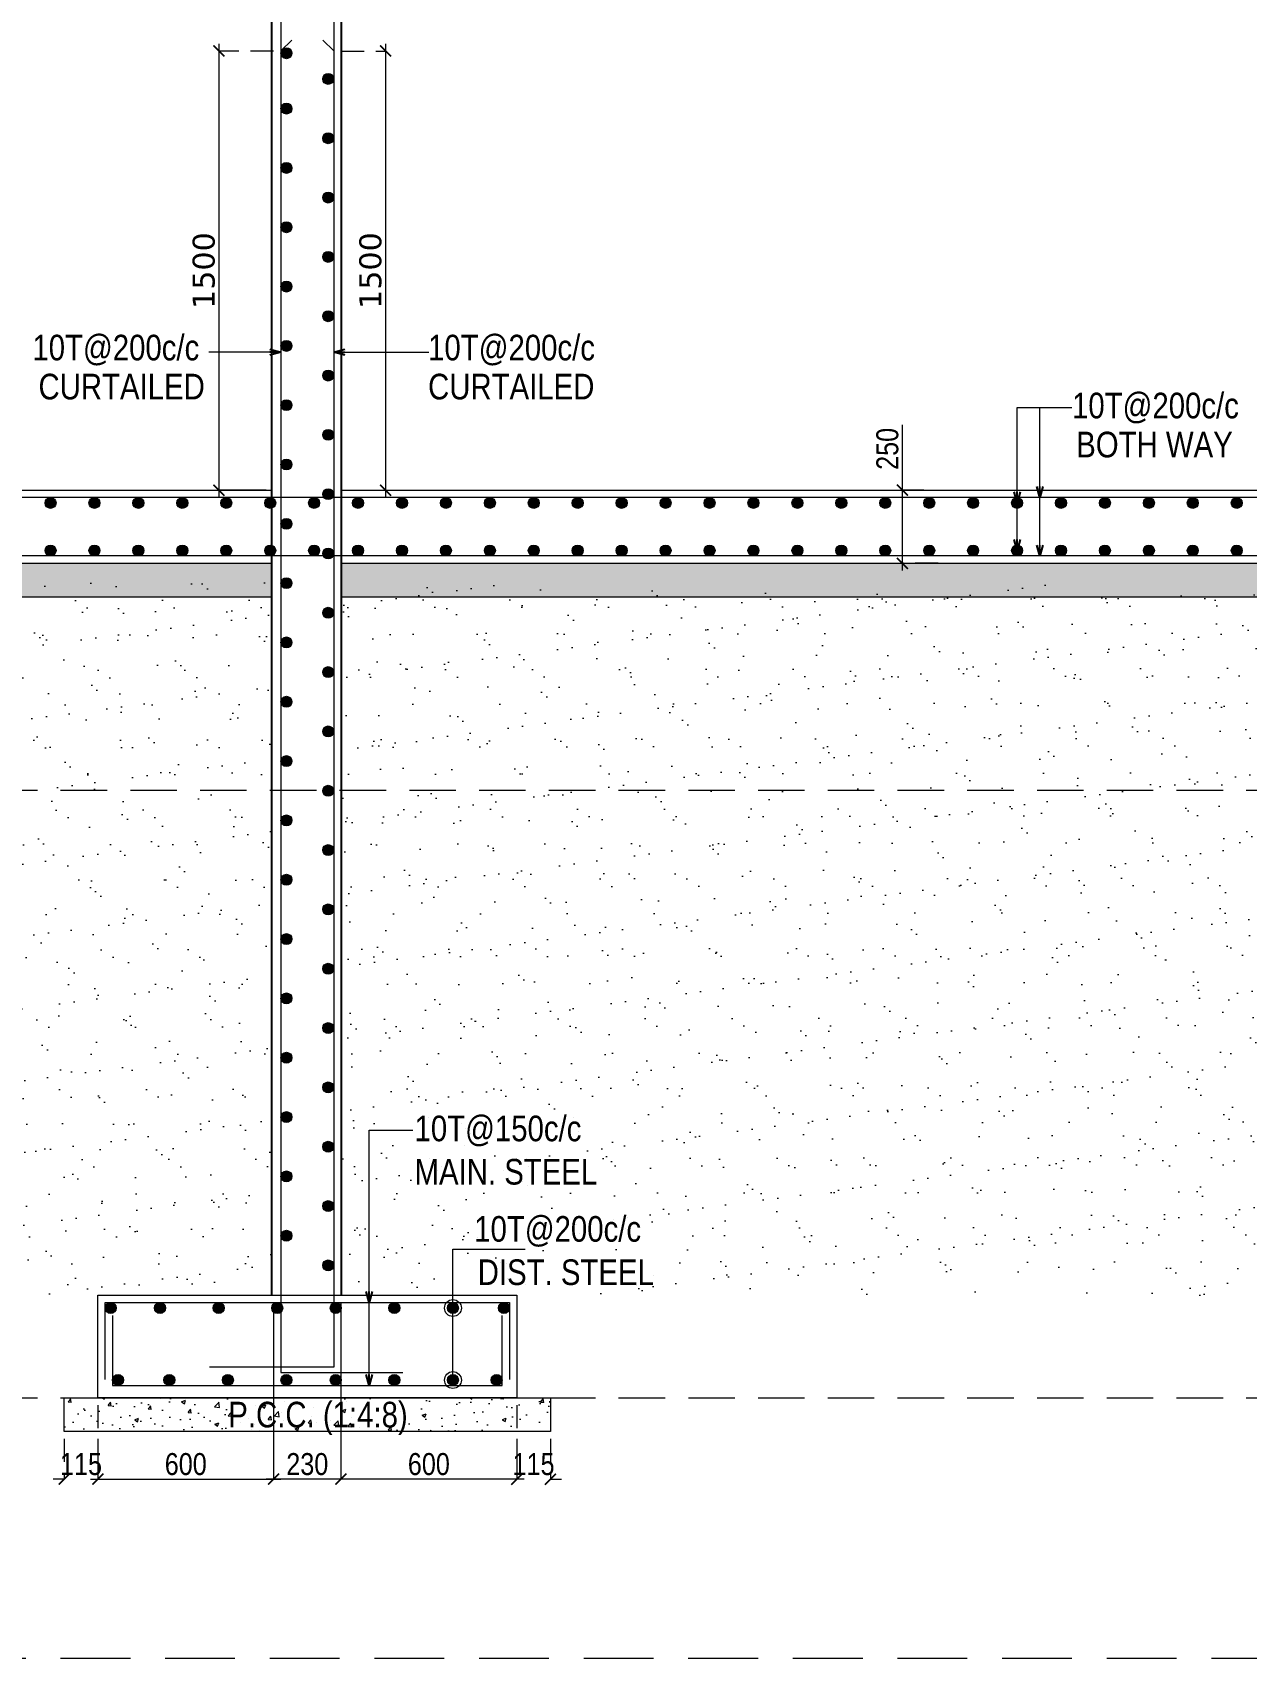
# Model space of a CAD drawing. Header units: millimetres. Extents: x 1112055 to 3390982, y -148532 to 766891.
# Drawn here: x 1827519 to 1844097, y 304644 to 326860 of the extents above; entities that cross this region are included whole.
import ezdxf

# ---------------------------------------------------------------- set-up
doc = ezdxf.new("R2010")
doc.units = ezdxf.units.MM
doc.header["$PDMODE"] = 35
doc.header["$PDSIZE"] = -25
doc.linetypes.add('Hidden', pattern=[9.525, 6.35, -3.175])
for name, color, linetype, lineweight in [('A_Levels', 150, 'Hidden', 13), ('B FINAL COLUMN', 1, 'Continuous', 30), ('B FOOTING', 49, 'Continuous', 20), ('B HATCH', 250, 'Continuous', 0), ('B P.C.C', 251, 'Continuous', 0), ('B STEEL', 34, 'Continuous', 15), ('B STEEL TEXT', 7, 'Continuous', 15), ('B TITLE BLOCK', 250, 'Continuous', 0), ('B-ST DIM', 250, 'Continuous', 18)]:
    doc.layers.add(name, color=color, linetype=linetype, lineweight=lineweight)
doc.styles.add('ARIAL', font='arial.ttf')
doc.styles.add('Q1', font='g13f12d.shx', dxfattribs={"width": 0.8})
doc.styles.add('STYLE2', font='verdana.ttf')
doc.styles.add('SWINC', font='swissc.ttf')
doc.dimstyles.new('BH-STD', dxfattribs={"dimscale": 0, "dimtxt": 230, "dimasz": 125, "dimexe": 0, "dimexo": 100, "dimgap": 50, "dimtad": 1, "dimdec": 0, "dimzin": 1, "dimdsep": 46, "dimtxsty": 'Q1', "dimblk": 'ARCHTICK', "dimcen": 1, "dimdle": 100, "dimclrd": 250, "dimclre": 250, "dimclrt": 256, "dimadec": 0, "dimazin": 0, "dimtfac": 1, "dimtdec": 0, "dimtix": 1, "dimtofl": 0, "dimtmove": 0, "dimatfit": 2, "dimfxl": 1, "dimtolj": 1, "dimtzin": 0, "dimlwd": 9, "dimlwe": 9, "dimarcsym": 0})
doc.dimstyles.new('DIM 1', dxfattribs={"dimscale": 0, "dimtxt": 230, "dimasz": 150, "dimexe": 0.18, "dimexo": 0.0625, "dimgap": 0.5, "dimtad": 1, "dimdec": 0, "dimzin": 0, "dimdsep": 46, "dimtxsty": 'ARIAL', "dimblk": 'OBLIQUE', "dimcen": 6, "dimse1": 1, "dimse2": 1, "dimclrd": 256, "dimclrt": 256, "dimadec": 0, "dimazin": 2, "dimtfac": 0.75, "dimtdec": 0, "dimtix": 1, "dimtofl": 0, "dimtmove": 1, "dimatfit": 3, "dimldrblk": 'OPEN30', "dimfxl": 0.18, "dimfrac": 1, "dimtolj": 1, "dimtzin": 0, "dimlwd": -1, "dimarcsym": 0})
pattern_1 = [(37.5, (159678.04, -211839.16), (-24.00047, 734.11986), [0, -579.12, 0, -647.7, 0, -619.125]), (7.5, (159678, -211839.2), (674.2849, 1075.23765), [0, -312.42, 0, -521.97, 0, -200.025]), (327.5, (159209.4, -211839.16), (1186.48856, 2.15578), [0, -190.5, 0, -685.8, 0, -895.35]), (317.5, (159209.4, -211839.2), (1145.3347, 334.394), [0, -95.25, 0, -449.58, 0, -514.35])]

# ---------------------------------------------------------------- blocks, each defined once
blk = doc.blocks.new('_ArchTick')
at = {"color": 0, "linetype": 'ByBlock', "const_width": 0.15}
blk.add_lwpolyline([(-0.5, -0.5), (0.5, 0.5)], dxfattribs=at)
blk = doc.blocks.new('*D59')
at = {"layer": 'B-ST DIM', "color": 7, "lineweight": 9, "ltscale": 50, "transparency": 16777216}
for p, q in [((1831731, 309507), (1831731, 307094)), ((1834231, 307094), (1831631, 307094))]:
    blk.add_line(p, q, dxfattribs=at)
at = {"layer": 'B-ST DIM', "color": 7, "linetype": 'Hidden', "lineweight": 9, "ltscale": 50, "transparency": 16777216}
blk.add_line((1834131, 308107), (1834131, 307094), dxfattribs=at)
at = {"layer": 'Defpoints', "color": 0, "ltscale": 50, "transparency": 16777216}
for p in [(1831731, 309607), (1834131, 308207), (1831731, 307094)]:
    blk.add_point(p, dxfattribs=at)
at = {"layer": 'B-ST DIM', "color": 7, "lineweight": 9, "ltscale": 50, "transparency": 16777216, "xscale": 150, "yscale": 150, "zscale": 150, "rotation": 180}
blk.add_blockref('_ArchTick', (1831731, 307094), dxfattribs=at)
at = {"layer": 'B-ST DIM', "color": 7, "lineweight": 9, "ltscale": 50, "transparency": 16777216, "xscale": 150, "yscale": 150, "zscale": 150}
blk.add_blockref('_ArchTick', (1834131, 307094), dxfattribs=at)
at = {"layer": 'B-ST DIM', "color": 7, "ltscale": 50, "transparency": 16777216, "insert": (1832931, 307298), "char_height": 300, "attachment_point": 5, "style": 'SWINC'}
blk.add_mtext('\\A1;600', dxfattribs=at)
blk = doc.blocks.new('*D60')
at = {"layer": 'B-ST DIM', "color": 7, "lineweight": 9, "ltscale": 50, "transparency": 16777216}
for p, q in [((1830811, 309507), (1830811, 307094)), ((1831831, 307094), (1830711, 307094))]:
    blk.add_line(p, q, dxfattribs=at)
at = {"layer": 'B-ST DIM', "color": 7, "linetype": 'Hidden', "lineweight": 9, "ltscale": 50, "transparency": 16777216}
blk.add_line((1831731, 309507), (1831731, 307094), dxfattribs=at)
at = {"layer": 'Defpoints', "color": 0, "ltscale": 50, "transparency": 16777216}
for p in [(1830811, 309607), (1831731, 309607), (1830811, 307094)]:
    blk.add_point(p, dxfattribs=at)
at = {"layer": 'B-ST DIM', "color": 7, "lineweight": 9, "ltscale": 50, "transparency": 16777216, "xscale": 150, "yscale": 150, "zscale": 150, "rotation": 180}
blk.add_blockref('_ArchTick', (1830811, 307094), dxfattribs=at)
at = {"layer": 'B-ST DIM', "color": 7, "lineweight": 9, "ltscale": 50, "transparency": 16777216, "xscale": 150, "yscale": 150, "zscale": 150}
blk.add_blockref('_ArchTick', (1831731, 307094), dxfattribs=at)
at = {"layer": 'B-ST DIM', "color": 7, "ltscale": 50, "transparency": 16777216, "insert": (1831271, 307298), "char_height": 300, "attachment_point": 5, "style": 'SWINC'}
blk.add_mtext('\\A1;230', dxfattribs=at)
blk = doc.blocks.new('*D61')
at = {"layer": 'B-ST DIM', "color": 7, "lineweight": 9, "ltscale": 50, "transparency": 16777216}
for p, q in [((1834131, 307647), (1834131, 307094)), ((1834131, 307094), (1833981, 307094)), ((1834591, 307094), (1834741, 307094))]:
    blk.add_line(p, q, dxfattribs=at)
at = {"layer": 'B-ST DIM', "color": 7, "linetype": 'Hidden', "lineweight": 9, "ltscale": 50, "transparency": 16777216}
blk.add_line((1834591, 307647), (1834591, 307094), dxfattribs=at)
at = {"layer": 'Defpoints', "color": 0, "ltscale": 50, "transparency": 16777216}
for p in [(1834131, 307747), (1834591, 307747), (1834131, 307094)]:
    blk.add_point(p, dxfattribs=at)
at = {"layer": 'B-ST DIM', "color": 7, "lineweight": 9, "ltscale": 50, "transparency": 16777216, "xscale": 150, "yscale": 150, "zscale": 150}
blk.add_blockref('_ArchTick', (1834131, 307094), dxfattribs=at)
at = {"layer": 'B-ST DIM', "color": 7, "lineweight": 9, "ltscale": 50, "transparency": 16777216, "xscale": 150, "yscale": 150, "zscale": 150, "rotation": 180}
blk.add_blockref('_ArchTick', (1834591, 307094), dxfattribs=at)
at = {"layer": 'B-ST DIM', "color": 7, "ltscale": 50, "transparency": 16777216, "insert": (1834361, 307298), "char_height": 300, "attachment_point": 5, "style": 'SWINC'}
blk.add_mtext('\\A1;115', dxfattribs=at)
blk = doc.blocks.new('*D62')
at = {"layer": 'B-ST DIM', "color": 7, "lineweight": 9, "ltscale": 50, "transparency": 16777216}
for p, q in [((1830811, 309507), (1830811, 307094)), ((1828311, 307094), (1830911, 307094))]:
    blk.add_line(p, q, dxfattribs=at)
at = {"layer": 'B-ST DIM', "color": 7, "linetype": 'Hidden', "lineweight": 9, "ltscale": 50, "transparency": 16777216}
blk.add_line((1828411, 308107), (1828411, 307094), dxfattribs=at)
at = {"layer": 'Defpoints', "color": 0, "ltscale": 50, "transparency": 16777216}
for p in [(1830811, 309607), (1828411, 308207), (1830811, 307094)]:
    blk.add_point(p, dxfattribs=at)
at = {"layer": 'B-ST DIM', "color": 7, "lineweight": 9, "ltscale": 50, "transparency": 16777216, "xscale": 150, "yscale": 150, "zscale": 150, "rotation": 180}
blk.add_blockref('_ArchTick', (1828411, 307094), dxfattribs=at)
at = {"layer": 'B-ST DIM', "color": 7, "lineweight": 9, "ltscale": 50, "transparency": 16777216, "xscale": 150, "yscale": 150, "zscale": 150}
blk.add_blockref('_ArchTick', (1830811, 307094), dxfattribs=at)
at = {"layer": 'B-ST DIM', "color": 7, "ltscale": 50, "transparency": 16777216, "insert": (1829611, 307298), "char_height": 300, "attachment_point": 5, "style": 'SWINC'}
blk.add_mtext('\\A1;600', dxfattribs=at)
blk = doc.blocks.new('*D63')
at = {"layer": 'B-ST DIM', "color": 7, "linetype": 'Hidden', "lineweight": 9, "ltscale": 50, "transparency": 16777216}
blk.add_line((1827951, 307647), (1827951, 307094), dxfattribs=at)
at = {"layer": 'B-ST DIM', "color": 7, "lineweight": 9, "ltscale": 50, "transparency": 16777216}
for p, q in [((1828411, 307647), (1828411, 307094)), ((1827951, 307094), (1827801, 307094)), ((1828411, 307094), (1828561, 307094))]:
    blk.add_line(p, q, dxfattribs=at)
at = {"layer": 'Defpoints', "color": 0, "ltscale": 50, "transparency": 16777216}
for p in [(1827951, 307747), (1828411, 307747), (1828411, 307094)]:
    blk.add_point(p, dxfattribs=at)
at = {"layer": 'B-ST DIM', "color": 7, "lineweight": 9, "ltscale": 50, "transparency": 16777216, "xscale": 150, "yscale": 150, "zscale": 150}
blk.add_blockref('_ArchTick', (1827951, 307094), dxfattribs=at)
at = {"layer": 'B-ST DIM', "color": 7, "lineweight": 9, "ltscale": 50, "transparency": 16777216, "xscale": 150, "yscale": 150, "zscale": 150, "rotation": 180}
blk.add_blockref('_ArchTick', (1828411, 307094), dxfattribs=at)
at = {"layer": 'B-ST DIM', "color": 7, "ltscale": 50, "transparency": 16777216, "insert": (1828181, 307298), "char_height": 300, "attachment_point": 5, "style": 'SWINC'}
blk.add_mtext('\\A1;115', dxfattribs=at)
blk = doc.blocks.new('*D137')
at = {"layer": 'B-ST DIM', "color": 7, "lineweight": 9, "ltscale": 50, "transparency": 16777216}
for p, q in [((1830064, 326707), (1830064, 320507)), ((1830711, 320607), (1830064, 320607))]:
    blk.add_line(p, q, dxfattribs=at)
at = {"layer": 'B-ST DIM', "color": 7, "linetype": 'Hidden', "lineweight": 9, "ltscale": 50, "transparency": 16777216}
blk.add_line((1830811, 326607), (1830064, 326607), dxfattribs=at)
at = {"layer": 'Defpoints', "color": 0, "ltscale": 50, "transparency": 16777216}
for p in [(1830911, 326607), (1830064, 320607), (1830811, 320607)]:
    blk.add_point(p, dxfattribs=at)
at = {"layer": 'B-ST DIM', "color": 7, "lineweight": 9, "ltscale": 50, "transparency": 16777216, "xscale": 150, "yscale": 150, "zscale": 150}
for p, rotation in [((1830064, 326607), 90), ((1830064, 320607), 270)]:
    blk.add_blockref('_ArchTick', p, dxfattribs=dict(at, rotation=rotation))
at = {"layer": 'B-ST DIM', "color": 7, "ltscale": 50, "transparency": 16777216, "insert": (1829858, 323607), "char_height": 300, "attachment_point": 5, "rotation": 90, "style": 'STYLE2'}
blk.add_mtext('\\A1;1500', dxfattribs=at)
blk = doc.blocks.new('*D138')
at = {"layer": 'B-ST DIM', "color": 7, "linetype": 'Hidden', "lineweight": 9, "ltscale": 50, "transparency": 16777216}
blk.add_line((1831731, 326607), (1832340, 326607), dxfattribs=at)
at = {"layer": 'B-ST DIM', "color": 7, "lineweight": 9, "ltscale": 50, "transparency": 16777216}
for p, q in [((1832340, 326707), (1832340, 320507)), ((1831831, 320607), (1832340, 320607))]:
    blk.add_line(p, q, dxfattribs=at)
at = {"layer": 'Defpoints', "color": 0, "ltscale": 50, "transparency": 16777216}
for p in [(1831631, 326607), (1831731, 320607), (1832340, 320607)]:
    blk.add_point(p, dxfattribs=at)
at = {"layer": 'B-ST DIM', "color": 7, "lineweight": 9, "ltscale": 50, "transparency": 16777216, "xscale": 150, "yscale": 150, "zscale": 150}
for p, rotation in [((1832340, 326607), 90), ((1832340, 320607), 270)]:
    blk.add_blockref('_ArchTick', p, dxfattribs=dict(at, rotation=rotation))
at = {"layer": 'B-ST DIM', "color": 7, "ltscale": 50, "transparency": 16777216, "insert": (1832134, 323607), "char_height": 300, "attachment_point": 5, "rotation": 90, "style": 'STYLE2'}
blk.add_mtext('\\A1;1500', dxfattribs=at)
blk = doc.blocks.new('_Oblique')
at = {"color": 0, "linetype": 'ByBlock', "lineweight": -2}
blk.add_line((-0.5, -0.5), (0.5, 0.5), dxfattribs=at)
blk = doc.blocks.new('_Open30')
at = {"color": 0, "linetype": 'ByBlock', "lineweight": -2}
for p, q in [((-1, 0.27), (0, 0)), ((0, 0), (-1, -0.27)), ((0, 0), (-1, 0))]:
    blk.add_line(p, q, dxfattribs=at)
blk = doc.blocks.new('*D144')
at = {"layer": 'B-ST DIM', "color": 7, "lineweight": 9, "ltscale": 50, "transparency": 16777216}
for p, q in [((1839398, 320607), (1839398, 321500)), ((1839693, 320607), (1839398, 320607)), ((1839398, 319507), (1839398, 320607))]:
    blk.add_line(p, q, dxfattribs=at)
at = {"layer": 'B-ST DIM', "color": 7, "linetype": 'Hidden', "lineweight": 9, "ltscale": 50, "transparency": 16777216}
blk.add_line((1839888, 319607), (1839398, 319607), dxfattribs=at)
at = {"layer": 'Defpoints', "color": 0, "ltscale": 50, "transparency": 16777216}
for p in [(1839398, 320607), (1839793, 320607), (1839988, 319607)]:
    blk.add_point(p, dxfattribs=at)
at = {"layer": 'B-ST DIM', "color": 7, "lineweight": 9, "ltscale": 50, "transparency": 16777216, "xscale": 150, "yscale": 150, "zscale": 150}
for p, rotation in [((1839398, 320607), 90), ((1839398, 319607), 270)]:
    blk.add_blockref('_ArchTick', p, dxfattribs=dict(at, rotation=rotation))
at = {"layer": 'B-ST DIM', "color": 7, "ltscale": 50, "transparency": 16777216, "insert": (1839194, 321171), "char_height": 300, "attachment_point": 5, "rotation": 90, "style": 'SWINC'}
blk.add_mtext('\\A1;250', dxfattribs=at)

msp = doc.modelspace()

# ---------------------------------------------------------------- hatches: boundary and pattern name
at = {"layer": 'B HATCH', "lineweight": 0}
h = msp.add_hatch(dxfattribs=at)
h.set_pattern_fill('AR-CONC', color=250, scale=3, style=0)
h.set_pattern_definition([(50, (235297.67, -200439.16), (546.55401, -47.81726), [57.15, -628.65]), (355, (235297.67, -200439.16), (-105.73026, 573.17054), [45.72, -502.92175]), (100.451445, (235343.2, -200443.15), (440.82374, 525.35326), [48.57003, -534.27073]), (46.1842, (235297.7, -200286.76), (813.23712, -126.12698), [85.725, -942.975]), (96.63556, (235365.44, -200297.3), (712.2124, 742.27837), [72.85507, -801.40682]), (351.18415, (235297.7, -200286.8), (712.2124, 742.27837), [68.5799, -754.3792]), (21, (235373.87, -200324.86), (454.84317, -306.7956), [57.15, -628.65]), (326, (235373.87, -200324.86), (185.40609, 552.5639), [45.72, -502.92]), (71.451445, (235411.8, -200350.43), (640.24926, 245.7683), [48.57003, -534.26981]), (37.5, (235297.67, -200439.16), (9.26581, 253.665117), [0, -496.824, 0, -510.54, 0, -504.825]), (7.5, (235297.67, -200439.16), (200.458988, 300.541724), [0, -291.084, 0, -485.394, 0, -192.405]), (327.5, (235127.75, -200439.16), (406.771786, -17.186232), [0, -190.5, 0, -594.36, 0, -788.67]), (317.5, (235051.55, -200439.16), (444.387544, 76.27947), [0, -247.65, 0, -394.716, 0, -560.07])])
h.paths.add_polyline_path([(1802907.8, 319607.2), (1830784.8, 319607.2), (1830784.8, 319147.2), (1802907.8, 319147.2)])
h = msp.add_hatch(dxfattribs=at)
h.set_pattern_fill('AR-CONC', color=250, scale=3, style=0)
h.set_pattern_definition([(50, (263534.37, -200439.16), (546.55401, -47.81726), [57.15, -628.65]), (355, (263534.4, -200439.16), (-105.73026, 573.17054), [45.72, -502.92175]), (100.451445, (263579.9, -200443.15), (440.82374, 525.35326), [48.57003, -534.27073]), (46.1842, (263534.4, -200286.76), (813.23712, -126.12698), [85.725, -942.975]), (96.63556, (263602.14, -200297.3), (712.2124, 742.27837), [72.85507, -801.40682]), (351.18415, (263534.4, -200286.8), (712.2124, 742.27837), [68.5799, -754.3792]), (21, (263610.57, -200324.86), (454.84317, -306.7956), [57.15, -628.65]), (326, (263610.6, -200324.86), (185.40609, 552.5639), [45.72, -502.92]), (71.451445, (263648.5, -200350.43), (640.24926, 245.7683), [48.57003, -534.26981]), (37.5, (263534.37, -200439.16), (9.26581, 253.665117), [0, -496.824, 0, -510.54, 0, -504.825]), (7.5, (263534.37, -200439.16), (200.458988, 300.541724), [0, -291.084, 0, -485.394, 0, -192.405]), (327.5, (263364.45, -200439.16), (406.771786, -17.186232), [0, -190.5, 0, -594.36, 0, -788.67]), (317.5, (263288.25, -200439.16), (444.387544, 76.27947), [0, -247.65, 0, -394.716, 0, -560.07])])
h.paths.add_polyline_path([(1831731.3, 319607.2), (1858434.7, 319607.2), (1858434.7, 319147.2), (1831731.3, 319147.2)])
h = msp.add_hatch(dxfattribs=at)
h.set_pattern_fill('AR-SAND', color=250, scale=15, style=0)
h.set_pattern_definition(pattern_1)
h.paths.add_polyline_path([(1802907.8, 309607.2), (1830784.8, 309607.2), (1830784.8, 319347.2), (1802907.8, 319347.2)])
h = msp.add_hatch(dxfattribs=at)
h.set_pattern_fill('AR-SAND', color=250, scale=15, style=0)
h.set_pattern_definition(pattern_1)
h.paths.add_polyline_path([(1831731.3, 309607.2), (1858434.7, 309607.2), (1858434.7, 319347.2), (1831731.3, 319347.2)])
h = msp.add_hatch(dxfattribs=at)
h.set_pattern_fill('AR-CONC', color=250, scale=3, style=0)
h.set_pattern_definition([(50, (249422.33, -211839.16), (546.55401, -47.81726), [57.15, -628.65]), (355, (249422.33, -211839.16), (-105.73026, 573.17054), [45.72, -502.92175]), (100.451445, (249467.9, -211843.15), (440.82374, 525.35326), [48.57003, -534.27073]), (46.1842, (249422.3, -211686.76), (813.23712, -126.12698), [85.725, -942.975]), (96.63556, (249490.1, -211697.3), (712.2124, 742.27837), [72.85507, -801.40682]), (351.18415, (249422.3, -211686.8), (712.2124, 742.27837), [68.5799, -754.3792]), (21, (249498.53, -211724.86), (454.84317, -306.7956), [57.15, -628.65]), (326, (249498.53, -211724.86), (185.40609, 552.5639), [45.72, -502.92]), (71.451445, (249536.44, -211750.43), (640.24926, 245.7683), [48.57003, -534.26981]), (37.5, (249422.33, -211839.16), (9.26581, 253.665117), [0, -496.824, 0, -510.54, 0, -504.825]), (7.5, (249422.33, -211839.16), (200.458988, 300.541724), [0, -291.084, 0, -485.394, 0, -192.405]), (327.5, (249252.4, -211839.16), (406.771786, -17.186232), [0, -190.5, 0, -594.36, 0, -788.67]), (317.5, (249176.2, -211839.16), (444.387544, 76.27947), [0, -247.65, 0, -394.716, 0, -560.07])])
h.paths.add_polyline_path([(1827951, 308207.2), (1834591, 308207.2), (1834591, 307747.2), (1827951, 307747.2)])
at = {"layer": 'B STEEL'}
h = msp.add_hatch(color=256, dxfattribs=at)
h.dxf.hatch_style = 1
edge = h.paths.add_edge_path()
edge.add_arc((1830986.3, 326577.2), 75, 0, 360)
h = msp.add_hatch(color=256, dxfattribs=at)
h.dxf.hatch_style = 1
edge = h.paths.add_edge_path()
edge.add_arc((1831556.3, 326226.2), 75, 0, 360)
h = msp.add_hatch(color=256, dxfattribs=at)
h.dxf.hatch_style = 1
edge = h.paths.add_edge_path()
edge.add_arc((1830986.3, 325820.9), 75, 0, 360)
h = msp.add_hatch(color=256, dxfattribs=at)
h.dxf.hatch_style = 1
edge = h.paths.add_edge_path()
edge.add_arc((1831556.3, 325415.6), 75, 0, 360)
h = msp.add_hatch(color=256, dxfattribs=at)
h.dxf.hatch_style = 1
edge = h.paths.add_edge_path()
edge.add_arc((1830986.3, 325010.3), 75, 0, 360)
h = msp.add_hatch(color=256, dxfattribs=at)
h.dxf.hatch_style = 1
edge = h.paths.add_edge_path()
edge.add_arc((1831556.3, 324605), 75, 0, 360)
h = msp.add_hatch(color=256, dxfattribs=at)
h.dxf.hatch_style = 1
edge = h.paths.add_edge_path()
edge.add_arc((1830986.3, 324199.7), 75, 0, 360)
h = msp.add_hatch(color=256, dxfattribs=at)
h.dxf.hatch_style = 1
edge = h.paths.add_edge_path()
edge.add_arc((1831556.3, 323794.4), 75, 0, 360)
h = msp.add_hatch(color=256, dxfattribs=at)
h.dxf.hatch_style = 1
edge = h.paths.add_edge_path()
edge.add_arc((1830986.3, 323389.1), 75, 0, 360)
h = msp.add_hatch(color=256, dxfattribs=at)
h.dxf.hatch_style = 1
edge = h.paths.add_edge_path()
edge.add_arc((1831556.3, 322983.8), 75, 0, 360)
h = msp.add_hatch(color=256, dxfattribs=at)
h.dxf.hatch_style = 1
edge = h.paths.add_edge_path()
edge.add_arc((1830986.3, 322578.5), 75, 0, 360)
h = msp.add_hatch(color=256, dxfattribs=at)
h.dxf.hatch_style = 1
edge = h.paths.add_edge_path()
edge.add_arc((1831556.3, 322173.2), 75, 0, 360)
h = msp.add_hatch(color=256, dxfattribs=at)
h.dxf.hatch_style = 1
edge = h.paths.add_edge_path()
edge.add_arc((1830986.3, 321767.9), 75, 0, 360)
h = msp.add_hatch(color=256, dxfattribs=at)
h.dxf.hatch_style = 1
edge = h.paths.add_edge_path()
edge.add_arc((1831556.3, 321362.6), 75, 0, 360)
h = msp.add_hatch(color=256, dxfattribs=at)
h.dxf.hatch_style = 1
edge = h.paths.add_edge_path()
edge.add_arc((1830986.3, 320957.3), 75, 0, 360)
h = msp.add_hatch(color=256, dxfattribs=at)
h.dxf.hatch_style = 1
edge = h.paths.add_edge_path()
edge.add_arc((1831556.3, 320552), 75, 0, 360)
h = msp.add_hatch(color=256, dxfattribs=at)
h.dxf.hatch_style = 1
edge = h.paths.add_edge_path()
edge.add_arc((1827764.1, 320432.2), 75, 0, 360)
h = msp.add_hatch(color=256, dxfattribs=at)
h.dxf.hatch_style = 1
edge = h.paths.add_edge_path()
edge.add_arc((1828364.1, 320432.2), 75, 0, 360)
h = msp.add_hatch(color=256, dxfattribs=at)
h.dxf.hatch_style = 1
edge = h.paths.add_edge_path()
edge.add_arc((1828964.1, 320432.2), 75, 0, 360)
h = msp.add_hatch(color=256, dxfattribs=at)
h.dxf.hatch_style = 1
edge = h.paths.add_edge_path()
edge.add_arc((1829564.1, 320432.2), 75, 0, 360)
h = msp.add_hatch(color=256, dxfattribs=at)
h.dxf.hatch_style = 1
edge = h.paths.add_edge_path()
edge.add_arc((1830164.1, 320432.2), 75, 0, 360)
h = msp.add_hatch(color=256, dxfattribs=at)
h.dxf.hatch_style = 1
edge = h.paths.add_edge_path()
edge.add_arc((1830764.1, 320432.2), 75, 0, 360)
h = msp.add_hatch(color=256, dxfattribs=at)
h.dxf.hatch_style = 1
edge = h.paths.add_edge_path()
edge.add_arc((1831364.1, 320432.2), 75, 0, 360)
h = msp.add_hatch(color=256, dxfattribs=at)
h.dxf.hatch_style = 1
edge = h.paths.add_edge_path()
edge.add_arc((1831964.1, 320432.2), 75, 0, 360)
h = msp.add_hatch(color=256, dxfattribs=at)
h.dxf.hatch_style = 1
edge = h.paths.add_edge_path()
edge.add_arc((1832564.1, 320432.2), 75, 0, 360)
h = msp.add_hatch(color=256, dxfattribs=at)
h.dxf.hatch_style = 1
edge = h.paths.add_edge_path()
edge.add_arc((1833164.1, 320432.2), 75, 0, 360)
h = msp.add_hatch(color=256, dxfattribs=at)
h.dxf.hatch_style = 1
edge = h.paths.add_edge_path()
edge.add_arc((1833764.1, 320432.2), 75, 0, 360)
h = msp.add_hatch(color=256, dxfattribs=at)
h.dxf.hatch_style = 1
edge = h.paths.add_edge_path()
edge.add_arc((1834364.1, 320432.2), 75, 0, 360)
h = msp.add_hatch(color=256, dxfattribs=at)
h.dxf.hatch_style = 1
edge = h.paths.add_edge_path()
edge.add_arc((1834964.1, 320432.2), 75, 0, 360)
h = msp.add_hatch(color=256, dxfattribs=at)
h.dxf.hatch_style = 1
edge = h.paths.add_edge_path()
edge.add_arc((1835564.1, 320432.2), 75, 0, 360)
h = msp.add_hatch(color=256, dxfattribs=at)
h.dxf.hatch_style = 1
edge = h.paths.add_edge_path()
edge.add_arc((1836164.1, 320432.2), 75, 0, 360)
h = msp.add_hatch(color=256, dxfattribs=at)
h.dxf.hatch_style = 1
edge = h.paths.add_edge_path()
edge.add_arc((1836764.1, 320432.2), 75, 0, 360)
h = msp.add_hatch(color=256, dxfattribs=at)
h.dxf.hatch_style = 1
edge = h.paths.add_edge_path()
edge.add_arc((1837364.1, 320432.2), 75, 0, 360)
h = msp.add_hatch(color=256, dxfattribs=at)
h.dxf.hatch_style = 1
edge = h.paths.add_edge_path()
edge.add_arc((1837964.1, 320432.2), 75, 0, 360)
h = msp.add_hatch(color=256, dxfattribs=at)
h.dxf.hatch_style = 1
edge = h.paths.add_edge_path()
edge.add_arc((1838564.1, 320432.2), 75, 0, 360)
h = msp.add_hatch(color=256, dxfattribs=at)
h.dxf.hatch_style = 1
edge = h.paths.add_edge_path()
edge.add_arc((1839164.1, 320432.2), 75, 0, 360)
h = msp.add_hatch(color=256, dxfattribs=at)
h.dxf.hatch_style = 1
edge = h.paths.add_edge_path()
edge.add_arc((1839764.1, 320432.2), 75, 0, 360)
h = msp.add_hatch(color=256, dxfattribs=at)
h.dxf.hatch_style = 1
edge = h.paths.add_edge_path()
edge.add_arc((1840364.1, 320432.2), 75, 0, 360)
h = msp.add_hatch(color=256, dxfattribs=at)
h.dxf.hatch_style = 1
edge = h.paths.add_edge_path()
edge.add_arc((1840964.1, 320432.2), 75, 0, 360)
h = msp.add_hatch(color=256, dxfattribs=at)
h.dxf.hatch_style = 1
edge = h.paths.add_edge_path()
edge.add_arc((1841564.1, 320432.2), 75, 0, 360)
h = msp.add_hatch(color=256, dxfattribs=at)
h.dxf.hatch_style = 1
edge = h.paths.add_edge_path()
edge.add_arc((1842164.1, 320432.2), 75, 0, 360)
h = msp.add_hatch(color=256, dxfattribs=at)
h.dxf.hatch_style = 1
edge = h.paths.add_edge_path()
edge.add_arc((1842764.1, 320432.2), 75, 0, 360)
h = msp.add_hatch(color=256, dxfattribs=at)
h.dxf.hatch_style = 1
edge = h.paths.add_edge_path()
edge.add_arc((1843364.1, 320432.2), 75, 0, 360)
h = msp.add_hatch(color=256, dxfattribs=at)
h.dxf.hatch_style = 1
edge = h.paths.add_edge_path()
edge.add_arc((1843964.1, 320432.2), 75, 0, 360)
h = msp.add_hatch(color=256, dxfattribs=at)
h.dxf.hatch_style = 1
edge = h.paths.add_edge_path()
edge.add_arc((1830986.3, 320146.7), 75, 0, 360)
h = msp.add_hatch(color=256, dxfattribs=at)
h.dxf.hatch_style = 1
edge = h.paths.add_edge_path()
edge.add_arc((1827764.1, 319782.2), 75, 0, 360)
h = msp.add_hatch(color=256, dxfattribs=at)
h.dxf.hatch_style = 1
edge = h.paths.add_edge_path()
edge.add_arc((1828364.1, 319782.2), 75, 0, 360)
h = msp.add_hatch(color=256, dxfattribs=at)
h.dxf.hatch_style = 1
edge = h.paths.add_edge_path()
edge.add_arc((1828964.1, 319782.2), 75, 0, 360)
h = msp.add_hatch(color=256, dxfattribs=at)
h.dxf.hatch_style = 1
edge = h.paths.add_edge_path()
edge.add_arc((1829564.1, 319782.2), 75, 0, 360)
h = msp.add_hatch(color=256, dxfattribs=at)
h.dxf.hatch_style = 1
edge = h.paths.add_edge_path()
edge.add_arc((1830164.1, 319782.2), 75, 0, 360)
h = msp.add_hatch(color=256, dxfattribs=at)
h.dxf.hatch_style = 1
edge = h.paths.add_edge_path()
edge.add_arc((1830764.1, 319782.2), 75, 0, 360)
h = msp.add_hatch(color=256, dxfattribs=at)
h.dxf.hatch_style = 1
edge = h.paths.add_edge_path()
edge.add_arc((1831364.1, 319782.2), 75, 0, 360)
h = msp.add_hatch(color=256, dxfattribs=at)
h.dxf.hatch_style = 1
edge = h.paths.add_edge_path()
edge.add_arc((1831556.3, 319741.4), 75, 0, 360)
h = msp.add_hatch(color=256, dxfattribs=at)
h.dxf.hatch_style = 1
edge = h.paths.add_edge_path()
edge.add_arc((1831964.1, 319782.2), 75, 0, 360)
h = msp.add_hatch(color=256, dxfattribs=at)
h.dxf.hatch_style = 1
edge = h.paths.add_edge_path()
edge.add_arc((1832564.1, 319782.2), 75, 0, 360)
h = msp.add_hatch(color=256, dxfattribs=at)
h.dxf.hatch_style = 1
edge = h.paths.add_edge_path()
edge.add_arc((1833164.1, 319782.2), 75, 0, 360)
h = msp.add_hatch(color=256, dxfattribs=at)
h.dxf.hatch_style = 1
edge = h.paths.add_edge_path()
edge.add_arc((1833764.1, 319782.2), 75, 0, 360)
h = msp.add_hatch(color=256, dxfattribs=at)
h.dxf.hatch_style = 1
edge = h.paths.add_edge_path()
edge.add_arc((1834364.1, 319782.2), 75, 0, 360)
h = msp.add_hatch(color=256, dxfattribs=at)
h.dxf.hatch_style = 1
edge = h.paths.add_edge_path()
edge.add_arc((1834964.1, 319782.2), 75, 0, 360)
h = msp.add_hatch(color=256, dxfattribs=at)
h.dxf.hatch_style = 1
edge = h.paths.add_edge_path()
edge.add_arc((1835564.1, 319782.2), 75, 0, 360)
h = msp.add_hatch(color=256, dxfattribs=at)
h.dxf.hatch_style = 1
edge = h.paths.add_edge_path()
edge.add_arc((1836164.1, 319782.2), 75, 0, 360)
h = msp.add_hatch(color=256, dxfattribs=at)
h.dxf.hatch_style = 1
edge = h.paths.add_edge_path()
edge.add_arc((1836764.1, 319782.2), 75, 0, 360)
h = msp.add_hatch(color=256, dxfattribs=at)
h.dxf.hatch_style = 1
edge = h.paths.add_edge_path()
edge.add_arc((1837364.1, 319782.2), 75, 0, 360)
h = msp.add_hatch(color=256, dxfattribs=at)
h.dxf.hatch_style = 1
edge = h.paths.add_edge_path()
edge.add_arc((1837964.1, 319782.2), 75, 0, 360)
h = msp.add_hatch(color=256, dxfattribs=at)
h.dxf.hatch_style = 1
edge = h.paths.add_edge_path()
edge.add_arc((1838564.1, 319782.2), 75, 0, 360)
h = msp.add_hatch(color=256, dxfattribs=at)
h.dxf.hatch_style = 1
edge = h.paths.add_edge_path()
edge.add_arc((1839164.1, 319782.2), 75, 0, 360)
h = msp.add_hatch(color=256, dxfattribs=at)
h.dxf.hatch_style = 1
edge = h.paths.add_edge_path()
edge.add_arc((1839764.1, 319782.2), 75, 0, 360)
h = msp.add_hatch(color=256, dxfattribs=at)
h.dxf.hatch_style = 1
edge = h.paths.add_edge_path()
edge.add_arc((1840364.1, 319782.2), 75, 0, 360)
h = msp.add_hatch(color=256, dxfattribs=at)
h.dxf.hatch_style = 1
edge = h.paths.add_edge_path()
edge.add_arc((1840964.1, 319782.2), 75, 0, 360)
h = msp.add_hatch(color=256, dxfattribs=at)
h.dxf.hatch_style = 1
edge = h.paths.add_edge_path()
edge.add_arc((1841564.1, 319782.2), 75, 0, 360)
h = msp.add_hatch(color=256, dxfattribs=at)
h.dxf.hatch_style = 1
edge = h.paths.add_edge_path()
edge.add_arc((1842164.1, 319782.2), 75, 0, 360)
h = msp.add_hatch(color=256, dxfattribs=at)
h.dxf.hatch_style = 1
edge = h.paths.add_edge_path()
edge.add_arc((1842764.1, 319782.2), 75, 0, 360)
h = msp.add_hatch(color=256, dxfattribs=at)
h.dxf.hatch_style = 1
edge = h.paths.add_edge_path()
edge.add_arc((1843364.1, 319782.2), 75, 0, 360)
h = msp.add_hatch(color=256, dxfattribs=at)
h.dxf.hatch_style = 1
edge = h.paths.add_edge_path()
edge.add_arc((1843964.1, 319782.2), 75, 0, 360)
h = msp.add_hatch(color=256, dxfattribs=at)
h.dxf.hatch_style = 1
edge = h.paths.add_edge_path()
edge.add_arc((1830986.3, 319336.1), 75, 0, 360)
h = msp.add_hatch(color=256, dxfattribs=at)
h.dxf.hatch_style = 1
edge = h.paths.add_edge_path()
edge.add_arc((1831556.3, 318930.8), 75, 0, 360)
h = msp.add_hatch(color=256, dxfattribs=at)
h.dxf.hatch_style = 1
edge = h.paths.add_edge_path()
edge.add_arc((1830986.3, 318525.5), 75, 0, 360)
h = msp.add_hatch(color=256, dxfattribs=at)
h.dxf.hatch_style = 1
edge = h.paths.add_edge_path()
edge.add_arc((1831556.3, 318120.2), 75, 0, 360)
h = msp.add_hatch(color=256, dxfattribs=at)
h.dxf.hatch_style = 1
edge = h.paths.add_edge_path()
edge.add_arc((1830986.3, 317714.9), 75, 0, 360)
h = msp.add_hatch(color=256, dxfattribs=at)
h.dxf.hatch_style = 1
edge = h.paths.add_edge_path()
edge.add_arc((1831556.3, 317309.6), 75, 0, 360)
h = msp.add_hatch(color=256, dxfattribs=at)
h.dxf.hatch_style = 1
edge = h.paths.add_edge_path()
edge.add_arc((1830986.3, 316904.3), 75, 0, 360)
h = msp.add_hatch(color=256, dxfattribs=at)
h.dxf.hatch_style = 1
edge = h.paths.add_edge_path()
edge.add_arc((1831556.3, 316499), 75, 0, 360)
h = msp.add_hatch(color=256, dxfattribs=at)
h.dxf.hatch_style = 1
edge = h.paths.add_edge_path()
edge.add_arc((1830986.3, 316093.7), 75, 0, 360)
h = msp.add_hatch(color=256, dxfattribs=at)
h.dxf.hatch_style = 1
edge = h.paths.add_edge_path()
edge.add_arc((1831556.3, 315688.4), 75, 0, 360)
h = msp.add_hatch(color=256, dxfattribs=at)
h.dxf.hatch_style = 1
edge = h.paths.add_edge_path()
edge.add_arc((1830986.3, 315283.1), 75, 0, 360)
h = msp.add_hatch(color=256, dxfattribs=at)
h.dxf.hatch_style = 1
edge = h.paths.add_edge_path()
edge.add_arc((1831556.3, 314877.8), 75, 0, 360)
h = msp.add_hatch(color=256, dxfattribs=at)
h.dxf.hatch_style = 1
edge = h.paths.add_edge_path()
edge.add_arc((1830986.3, 314472.5), 75, 0, 360)
h = msp.add_hatch(color=256, dxfattribs=at)
h.dxf.hatch_style = 1
edge = h.paths.add_edge_path()
edge.add_arc((1831556.3, 314067.2), 75, 0, 360)
h = msp.add_hatch(color=256, dxfattribs=at)
h.dxf.hatch_style = 1
edge = h.paths.add_edge_path()
edge.add_arc((1830986.3, 313661.9), 75, 0, 360)
h = msp.add_hatch(color=256, dxfattribs=at)
h.dxf.hatch_style = 1
edge = h.paths.add_edge_path()
edge.add_arc((1831556.3, 313256.6), 75, 0, 360)
h = msp.add_hatch(color=256, dxfattribs=at)
h.dxf.hatch_style = 1
edge = h.paths.add_edge_path()
edge.add_arc((1830986.3, 312851.3), 75, 0, 360)
h = msp.add_hatch(color=256, dxfattribs=at)
h.dxf.hatch_style = 1
edge = h.paths.add_edge_path()
edge.add_arc((1831556.3, 312446), 75, 0, 360)
h = msp.add_hatch(color=256, dxfattribs=at)
h.dxf.hatch_style = 1
edge = h.paths.add_edge_path()
edge.add_arc((1830986.3, 312040.7), 75, 0, 360)
h = msp.add_hatch(color=256, dxfattribs=at)
h.dxf.hatch_style = 1
edge = h.paths.add_edge_path()
edge.add_arc((1831556.3, 311635.4), 75, 0, 360)
h = msp.add_hatch(color=256, dxfattribs=at)
h.dxf.hatch_style = 1
edge = h.paths.add_edge_path()
edge.add_arc((1830986.3, 311230.1), 75, 0, 360)
h = msp.add_hatch(color=256, dxfattribs=at)
h.dxf.hatch_style = 1
edge = h.paths.add_edge_path()
edge.add_arc((1831556.3, 310824.8), 75, 0, 360)
h = msp.add_hatch(color=256, dxfattribs=at)
h.dxf.hatch_style = 1
edge = h.paths.add_edge_path()
edge.add_arc((1830986.3, 310419.5), 75, 0, 360)
h = msp.add_hatch(color=256, dxfattribs=at)
h.dxf.hatch_style = 1
edge = h.paths.add_edge_path()
edge.add_arc((1831556.3, 310014.2), 75, 0, 360)
h = msp.add_hatch(color=256, dxfattribs=at)
h.dxf.hatch_style = 1
edge = h.paths.add_edge_path()
edge.add_arc((1828586, 309432.2), 75, 0, 360)
h = msp.add_hatch(color=256, dxfattribs=at)
h.dxf.hatch_style = 1
edge = h.paths.add_edge_path()
edge.add_arc((1829259.9, 309432.2), 75, 0, 360)
h = msp.add_hatch(color=256, dxfattribs=at)
h.dxf.hatch_style = 1
edge = h.paths.add_edge_path()
edge.add_arc((1830059.9, 309432.2), 75, 0, 360)
h = msp.add_hatch(color=256, dxfattribs=at)
h.dxf.hatch_style = 1
edge = h.paths.add_edge_path()
edge.add_arc((1830859.9, 309432.2), 75, 0, 360)
h = msp.add_hatch(color=256, dxfattribs=at)
h.dxf.hatch_style = 1
edge = h.paths.add_edge_path()
edge.add_arc((1831659.9, 309432.2), 75, 0, 360)
h = msp.add_hatch(color=256, dxfattribs=at)
h.dxf.hatch_style = 1
edge = h.paths.add_edge_path()
edge.add_arc((1832459.9, 309432.2), 75, 0, 360)
h = msp.add_hatch(color=256, dxfattribs=at)
h.dxf.hatch_style = 1
edge = h.paths.add_edge_path()
edge.add_arc((1833259.9, 309432.2), 75, 0, 360)
h = msp.add_hatch(color=256, dxfattribs=at)
h.dxf.hatch_style = 1
edge = h.paths.add_edge_path()
edge.add_arc((1833956, 309432.2), 75, 0, 360)
h = msp.add_hatch(color=256, dxfattribs=at)
h.dxf.hatch_style = 1
edge = h.paths.add_edge_path()
edge.add_arc((1828686, 308448), 75, 0, 360)
h = msp.add_hatch(color=256, dxfattribs=at)
h.dxf.hatch_style = 1
edge = h.paths.add_edge_path()
edge.add_arc((1829386, 308448), 75, 0, 360)
h = msp.add_hatch(color=256, dxfattribs=at)
h.dxf.hatch_style = 1
edge = h.paths.add_edge_path()
edge.add_arc((1830186, 308448), 75, 0, 360)
h = msp.add_hatch(color=256, dxfattribs=at)
h.dxf.hatch_style = 1
edge = h.paths.add_edge_path()
edge.add_arc((1830986, 308448), 75, 0, 360)
h = msp.add_hatch(color=256, dxfattribs=at)
h.dxf.hatch_style = 1
edge = h.paths.add_edge_path()
edge.add_arc((1831659.9, 308448), 75, 0, 360)
h = msp.add_hatch(color=256, dxfattribs=at)
h.dxf.hatch_style = 1
edge = h.paths.add_edge_path()
edge.add_arc((1832459.9, 308448), 75, 0, 360)
h = msp.add_hatch(color=256, dxfattribs=at)
h.dxf.hatch_style = 1
edge = h.paths.add_edge_path()
edge.add_arc((1833259.9, 308448), 75, 0, 360)
h = msp.add_hatch(color=256, dxfattribs=at)
h.dxf.hatch_style = 1
edge = h.paths.add_edge_path()
edge.add_arc((1833856, 308448), 75, 0, 360)

# ---------------------------------------------------------------- linework, layer by layer
at = {"layer": 'A_Levels', "linetype": 'Hidden', "ltscale": 100}
for p, q in [((1745034.7, 316507.2), (1867797.7, 316507.2)), ((1745034.7, 308207.2), (1867797.7, 308207.2))]:
    msp.add_line(p, q, dxfattribs=at)
at = {"layer": 'B FINAL COLUMN', "lineweight": 25}
for p, q in [((1830784.8, 309607.2), (1830784.8, 334007.2)), ((1831731.3, 334007.2), (1831731.3, 309607.2))]:
    msp.add_line(p, q, dxfattribs=at)
at = {"layer": 'B FOOTING'}
for p, q in [((1802907.8, 320607.2), (1830784.8, 320607.2)), ((1831731.3, 320607.2), (1858434.7, 320607.2)), ((1802907.8, 319607.2), (1830784.8, 319607.2)), ((1831731.3, 319607.2), (1858434.7, 319607.2)), ((1802907.8, 319147.2), (1830784.8, 319147.2)), ((1831731.3, 319147.2), (1858434.7, 319147.2))]:
    msp.add_line(p, q, dxfattribs=at)
for points in [[(1828411, 309607.2), (1834131, 309607.2), (1834131, 308207.2), (1828411, 308207.2)], [(1827951, 308207.2), (1834591, 308207.2), (1834591, 307747.2), (1827951, 307747.2)]]:
    msp.add_lwpolyline(points, close=True, dxfattribs=at)
at = {"layer": 'B P.C.C', "color": 250, "linetype": 'Hidden', "lineweight": 0, "ltscale": 150}
msp.add_lwpolyline([(1742694.2, 340170.1), (1887433.3, 340170.1), (1887433.3, 304643.8), (1742694.2, 304643.8)], close=True, dxfattribs=at)
at = {"layer": 'B STEEL', "flags": 128}
for points in [[(1829868.9, 334507.2), (1831631.3, 334507.2), (1831631.3, 308622.7), (1829936.9, 308622.7)], [(1832944.2, 334407.2), (1830911.3, 334407.2), (1830911.3, 308551.2), (1832577.6, 308551.2)], [(1831061.4, 326757.3), (1830911.3, 326607.2)], [(1831481.1, 326757.3), (1831631.3, 326607.2)], [(1859207.6, 320015.3), (1859207.6, 320507.2), (1758528.1, 320507.2), (1758528.1, 320089.7)], [(1859115.4, 320147.6), (1859115.4, 319707.2), (1758599.4, 319707.2), (1758599.4, 320163.1)]]:
    msp.add_lwpolyline(points, dxfattribs=at)
at = {"layer": 'B STEEL'}
for points in [[(1828511, 308457.8), (1828511, 309507.2), (1834031, 309507.2), (1834031, 308457.8)], [(1828611, 309331.7), (1828611, 308373), (1833931, 308373), (1833931, 309331.7)]]:
    msp.add_lwpolyline(points, dxfattribs=at)
for centre in [(1830986.3, 326577.2), (1831556.3, 326226.2), (1830986.3, 325820.9), (1831556.3, 325415.6), (1830986.3, 325010.3), (1831556.3, 324605), (1830986.3, 324199.7), (1831556.3, 323794.4), (1830986.3, 323389.1), (1831556.3, 322983.8), (1830986.3, 322578.5), (1831556.3, 322173.2), (1830986.3, 321767.9), (1831556.3, 321362.6), (1830986.3, 320957.3), (1831556.3, 320552), (1827764.1, 320432.2), (1828364.1, 320432.2), (1828964.1, 320432.2), (1829564.1, 320432.2), (1830164.1, 320432.2), (1830764.1, 320432.2), (1831364.1, 320432.2), (1831964.1, 320432.2), (1832564.1, 320432.2), (1833164.1, 320432.2), (1833764.1, 320432.2), (1834364.1, 320432.2), (1834964.1, 320432.2), (1835564.1, 320432.2), (1836164.1, 320432.2), (1836764.1, 320432.2), (1837364.1, 320432.2), (1837964.1, 320432.2), (1838564.1, 320432.2), (1839164.1, 320432.2), (1839764.1, 320432.2), (1840364.1, 320432.2), (1840964.1, 320432.2), (1841564.1, 320432.2), (1842164.1, 320432.2), (1842764.1, 320432.2), (1843364.1, 320432.2), (1843964.1, 320432.2), (1830986.3, 320146.7), (1827764.1, 319782.2), (1828364.1, 319782.2), (1828964.1, 319782.2), (1829564.1, 319782.2), (1830164.1, 319782.2), (1830764.1, 319782.2), (1831364.1, 319782.2), (1831556.3, 319741.4), (1831964.1, 319782.2), (1832564.1, 319782.2), (1833164.1, 319782.2), (1833764.1, 319782.2), (1834364.1, 319782.2), (1834964.1, 319782.2), (1835564.1, 319782.2), (1836164.1, 319782.2), (1836764.1, 319782.2), (1837364.1, 319782.2), (1837964.1, 319782.2), (1838564.1, 319782.2), (1839164.1, 319782.2), (1839764.1, 319782.2), (1840364.1, 319782.2), (1840964.1, 319782.2), (1841564.1, 319782.2), (1842164.1, 319782.2), (1842764.1, 319782.2), (1843364.1, 319782.2), (1843964.1, 319782.2), (1830986.3, 319336.1), (1831556.3, 318930.8), (1830986.3, 318525.5), (1831556.3, 318120.2), (1830986.3, 317714.9), (1831556.3, 317309.6), (1830986.3, 316904.3), (1831556.3, 316499), (1830986.3, 316093.7), (1831556.3, 315688.4), (1830986.3, 315283.1), (1831556.3, 314877.8), (1830986.3, 314472.5), (1831556.3, 314067.2), (1830986.3, 313661.9), (1831556.3, 313256.6), (1830986.3, 312851.3), (1831556.3, 312446), (1830986.3, 312040.7), (1831556.3, 311635.4), (1830986.3, 311230.1), (1831556.3, 310824.8), (1830986.3, 310419.5), (1831556.3, 310014.2), (1828586, 309432.2), (1829259.9, 309432.2), (1830059.9, 309432.2), (1830859.9, 309432.2), (1831659.9, 309432.2), (1832459.9, 309432.2), (1833259.9, 309432.2), (1833956, 309432.2), (1828686, 308448), (1829386, 308448), (1830186, 308448), (1830986, 308448), (1831659.9, 308448), (1832459.9, 308448), (1833259.9, 308448), (1833856, 308448)]:
    msp.add_circle(centre, 75, dxfattribs=at)

# ---------------------------------------------------------------- texts
at = {"layer": 'B STEEL TEXT', "lineweight": 9, "style": 'SWINC'}
for s, p in [('10T@200c/c', (1827516.5, 322379.9)), ('10T@200c/c', (1832920.6, 322379.9)), ('CURTAILED', (1827600, 321847)), ('CURTAILED', (1832920.6, 321847)), ('10T@200c/c', (1841714.5, 321587.9)), ('BOTH WAY', (1841771.7, 321055)), ('10T@150c/c', (1832735.5, 311710.6)), ('MAIN. STEEL', (1832735.5, 311119.1)), ('10T@200c/c', (1833550.5, 310338.2)), ('DIST. STEEL', (1833598.4, 309746.6)), ('P.C.C. (1:4:8)', (1830191.9, 307801))]:
    msp.add_text(s, height=350, dxfattribs=at).set_placement(p)
at = {"layer": 'B TITLE BLOCK', "color": 251, "insert": (2220438, 320981.9), "char_height": 306.257, "attachment_point": 2, "style": 'SWINC'}
msp.add_mtext_dynamic_manual_height_columns('\\pxsm1,qj;{\\fBankGothic Lt BT|b0|i0|c0|p34;BHOOMI\\P\\ps*,q*;\\fGost|b0|i0|c0|p2;\\H0.8x;- CONSULTANTS -\\C1; }', width=800798.623, gutter_width=0, heights=[112641.5], dxfattribs=at)

# ---------------------------------------------------------------- dimensions: what is measured, and where the dimension line sits
at = {"layer": 'B-ST DIM', "ltscale": 50}
for base, p1, p2, angle, override, picture, middle in [((1830063.9, 320607.2), (1830911.3, 326607.2), (1830811.3, 320607.2), 90, {"dimscale": 1, "dimtxt": 300, "dimasz": 150, "dimlfac": 0.25, "dimtxsty": 'STYLE2', "dimclrd": 7, "dimclre": 7, "dimclrt": 7}, '*D137', (1829857.8, 323607.2)), ((1832339.8, 320607.2), (1831631.3, 326607.2), (1831731.3, 320607.2), 90, {"dimscale": 1, "dimtxt": 300, "dimasz": 150, "dimlfac": 0.25, "dimtxsty": 'STYLE2', "dimclrd": 7, "dimclre": 7, "dimclrt": 7}, '*D138', (1832133.7, 323607.2)), ((1830810.7, 307093.6), (1831730.7, 309607.2), (1830810.7, 309607.2), 180, {"dimscale": 1, "dimtxt": 300, "dimasz": 150, "dimlfac": 0.25, "dimtxsty": 'SWINC', "dimclrd": 7, "dimclre": 7, "dimclrt": 7}, '*D60', (1831270.7, 307297.8)), ((1831730.7, 307093.6), (1834131, 308207.2), (1831730.7, 309607.2), 180, {"dimscale": 1, "dimtxt": 300, "dimasz": 150, "dimlfac": 0.25, "dimtxsty": 'SWINC', "dimclrd": 7, "dimclre": 7, "dimclrt": 7}, '*D59', (1832930.9, 307297.6)), ((1834131, 307093.6), (1834591, 307747.2), (1834131, 307747.2), 180, {"dimscale": 1, "dimtxt": 300, "dimasz": 150, "dimlfac": 0.25, "dimtxsty": 'SWINC', "dimclrd": 7, "dimclre": 7, "dimclrt": 7}, '*D61', (1834361, 307297.6))]:
    dim = msp.add_linear_dim(base=base, p1=p1, p2=p2, angle=angle, dimstyle='BH-STD', override=override, dxfattribs=at)
    dim.commit()
    dim.dimension.update_dxf_attribs({"geometry": picture, "text_midpoint": middle})
dim = msp.add_linear_dim(base=(1839398.3, 320607.2), p1=(1839988.3, 319607.2), p2=(1839793.3, 320607.2), angle=90, dimstyle='BH-STD', override={"dimscale": 1, "dimtxt": 300, "dimasz": 150, "dimlfac": 0.25, "dimtxsty": 'SWINC', "dimclrd": 7, "dimclre": 7, "dimclrt": 7}, dxfattribs=at)
dim.commit()
dim.dimension.update_dxf_attribs({"geometry": '*D144', "text_midpoint": (1839398.3, 321170.8), "dimtype": 128})
for base, p1, p2, picture, middle in [((1830810.7, 307093.6), (1828410.5, 308207.2), (1830810.7, 309607.2), '*D62', (1829610.6, 307297.6)), ((1828410.5, 307093.6), (1827950.5, 307747.2), (1828410.5, 307747.2), '*D63', (1828180.5, 307297.6))]:
    dim = msp.add_linear_dim(base=base, p1=p1, p2=p2, dimstyle='BH-STD', override={"dimscale": 1, "dimtxt": 300, "dimasz": 150, "dimlfac": 0.25, "dimtxsty": 'SWINC', "dimclrd": 7, "dimclre": 7, "dimclrt": 7}, dxfattribs=at)
    dim.commit()
    dim.dimension.update_dxf_attribs({"geometry": picture, "text_midpoint": middle})

# ---------------------------------------------------------------- leaders
at = {"layer": 'B STEEL TEXT', "lineweight": 5}
for points in [[(1830911.3, 322493.1), (1829927.4, 322493.1)], [(1831631.3, 322493.1), (1832929.3, 322493.1)], [(1840964.1, 319782.2), (1840964.1, 321735.7), (1841712.4, 321735.7)], [(1840964.1, 320432.2), (1840964.1, 321735.7), (1841712.4, 321735.7)], [(1841276.6, 319707.2), (1841276.6, 321735.7), (1841712.4, 321735.7)], [(1841276.6, 320507.2), (1841276.6, 321735.7), (1841712.4, 321735.7)], [(1832116.8, 308373), (1832116.8, 311863.8), (1832710.7, 311863.8)], [(1832116.8, 309507.2), (1832116.8, 311863.8), (1832710.7, 311863.8)]]:
    msp.add_leader(points, dimstyle='DIM 1', override={"dimscale": 1, "dimtad": 0, "dimtxsty": 'SWINC', "dimfxlon": 1, "dimlwd": 5, "dimarcsym": 2}, dxfattribs=at)
at = {"layer": 'B STEEL TEXT', "lineweight": 9}
for points in [[(1833259.9, 308448), (1833259.9, 310234.5), (1834244.2, 310234.5)], [(1833259.9, 309432.2), (1833259.9, 310234.5), (1834244.2, 310234.5)]]:
    msp.add_leader(points, dimstyle='DIM 1', override={"dimscale": 1, "dimasz": 230, "dimtad": 0, "dimtxsty": 'SWINC', "dimldrblk": 'DotBlank', "dimfxlon": 1, "dimarcsym": 2}, dxfattribs=at)

doc.saveas('drawing.dxf')
